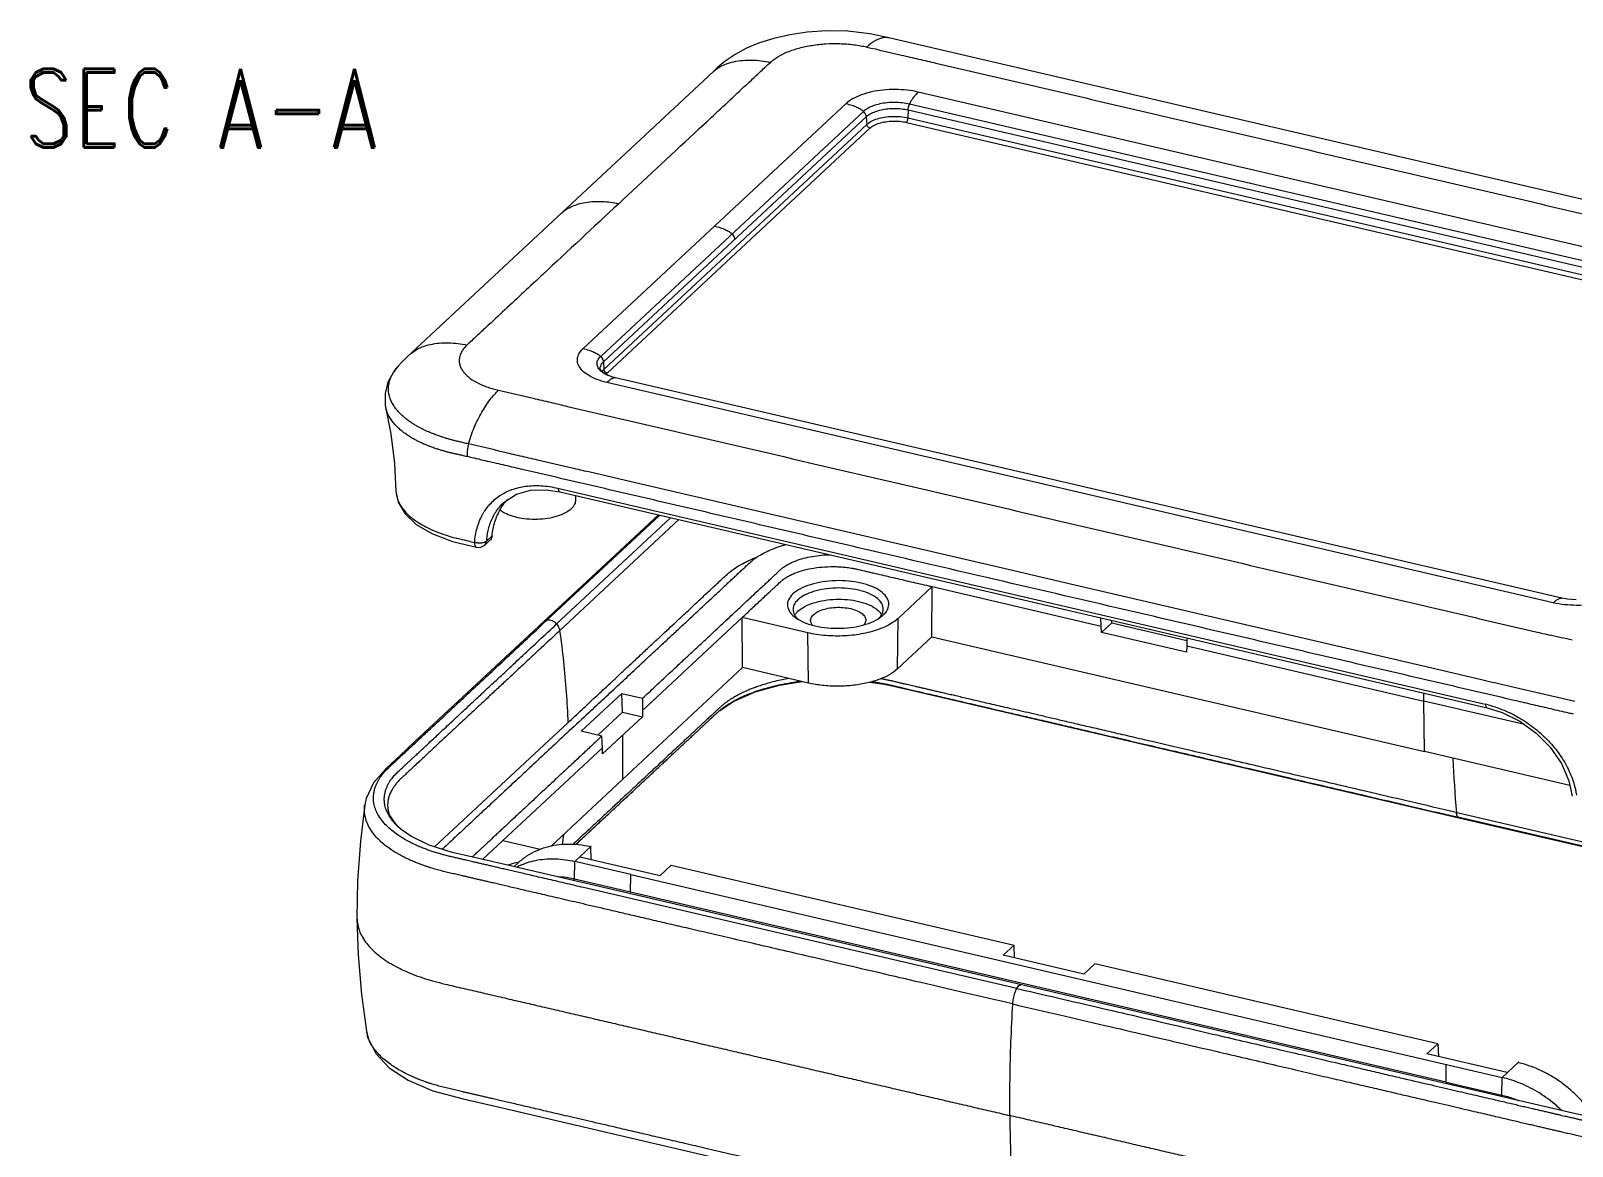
# Model space of a CAD drawing. Header units: millimetres. Extents: x 1204 to 1781, y 423 to 610.
# Drawn here: x 1300.96 to 1349.97, y 464.15 to 499.61 of the extents above; entities that cross this region are included whole.
import ezdxf
from ezdxf.enums import TextEntityAlignment as Align

# ---------------------------------------------------------------- set-up
doc = ezdxf.new("R2010")
doc.units = ezdxf.units.MM
doc.layers.add('from', color=7, linetype='Continuous', lineweight=13)
doc.layers.add('hatch', color=56, linetype='Continuous', lineweight=9)
doc.styles.add('ROMAND', font='romand.shx', dxfattribs={"width": 0.75, "bigfont": 'gbcbig.shx'})

# ---------------------------------------------------------------- blocks, each defined once
blk = doc.blocks.new('*u6')
at = {"color": 7, "linetype": 'Continuous'}
for p, q in [((-49.492, 122.119), (-50.211, 121.819)), ((-48.693, 122.374), (-49.492, 122.119)), ((-47.808, 122.577), (-48.693, 122.374)), ((-46.825, 122.722), (-47.808, 122.577)), ((-45.74, 122.793), (-46.825, 122.722)), ((-44.574, 122.769), (-45.74, 122.793)), ((-43.342, 122.625), (-44.574, 122.769)), ((-42.273, 122.401), (-43.342, 122.625)), ((-42.27, 122.4), (-42.273, 122.401)), ((19.443, 108.029), (-42.27, 122.4)), ((-50.85, 121.478), (-51.411, 121.092)), ((-50.211, 121.819), (-50.85, 121.478)), ((-66.463, 107.1), (-52.063, 120.521)), ((-51.845, 120.722), (-52.063, 120.521)), ((-51.411, 121.092), (-51.845, 120.722)), ((-59.326, 105.07), (-44.666, 118.734)), ((11.665, 106.413), (-41.127, 118.707)), ((12.159, 107.083), (-40.633, 119.376)), ((-58.349, 104.635), (-43.689, 118.299)), ((-58.194, 104.328), (-43.534, 117.991)), ((-43.534, 117.991), (-43.509, 117.574)), ((-41.202, 118.362), (-41.21, 117.94)), ((-41.21, 117.94), (11.582, 105.647)), ((11.59, 106.069), (-41.202, 118.362)), ((-58.169, 103.91), (-43.509, 117.574)), ((-43.33, 117.365), (-57.99, 103.702)), ((-41.299, 117.688), (11.492, 105.395)), ((-66.463, 107.1), (-69.153, 104.592)), ((-69.652, 104.085), (-69.856, 103.838)), ((-69.482, 104.27), (-69.654, 104.086)), ((-69.153, 104.592), (-69.482, 104.27)), ((-58.194, 104.328), (-58.169, 103.91)), ((-70.214, 103.197), (-70.378, 102.556)), ((-69.856, 103.838), (-70.214, 103.197)), ((-58.378, 103.918), (-58.381, 103.937)), ((-58.381, 103.932), (-58.381, 103.936)), ((-58.331, 103.834), (-58.378, 103.918)), ((-58.19, 103.709), (-58.331, 103.834)), ((-57.953, 103.579), (-58.19, 103.709)), ((-5.216, 90.889), (-58.008, 103.182)), ((-57.869, 103.544), (-57.953, 103.579)), ((-57.865, 103.543), (-57.869, 103.544)), ((-57.723, 103.493), (-57.865, 103.543)), ((-57.533, 103.442), (-57.723, 103.493)), ((-4.741, 91.149), (-57.532, 103.442)), ((-70.378, 102.556), (-70.364, 101.914)), ((-70.364, 101.914), (-70.059, 100.317)), ((-70.336, 101.765), (-70.336, 101.767)), ((-70.059, 100.317), (-69.855, 98.662)), ((-69.855, 98.662), (-69.768, 97.121)), ((-56.339, 97.562), (-59.014, 98.185)), ((-63.041, 96.946), (-62.266, 97.164)), ((-62.266, 97.164), (-61.397, 97.192)), ((-61.397, 97.192), (-60.625, 97.073)), ((-60.734, 97.279), (-60.585, 97.244)), ((-60.585, 97.244), (-9.012, 85.235)), ((-35.383, 92.682), (-56.339, 97.562)), ((-69.768, 97.121), (-69.768, 97.119)), ((-69.768, 97.119), (-69.643, 96.495)), ((-69.643, 96.495), (-69.259, 95.843)), ((-63.769, 96.472), (-63.684, 96.547)), ((-63.769, 96.472), (-63.765, 96.475)), ((-63.684, 96.547), (-63.041, 96.946)), ((-60.625, 97.073), (-8.903, 85.029)), ((-59.753, 96.87), (-59.754, 96.607)), ((-69.259, 95.843), (-68.636, 95.26)), ((-55.133, 95.794), (-68.707, 83.143)), ((-55.059, 95.777), (-61.349, 89.914)), ((-54.447, 95.634), (-60.808, 89.706)), ((-53.99, 95.528), (-60.641, 89.329)), ((-68.636, 95.26), (-67.773, 94.751)), ((-67.773, 94.751), (-66.614, 94.316)), ((-64.404, 94.621), (-64.714, 94.332)), ((-66.614, 94.316), (-65.272, 93.988)), ((-65.272, 93.989), (-65.272, 93.988)), ((-64.509, 94.398), (-64.818, 94.11)), ((-32.708, 92.059), (-35.383, 92.682)), ((-11.751, 87.179), (-32.708, 92.059)), ((-39.863, 91.788), (-41.763, 90.016)), ((-39.879, 88.987), (-39.863, 91.788)), ((-39.863, 91.788), (-30.431, 89.591)), ((-4.423, 91.091), (-4.74, 91.149)), ((-3.934, 91.056), (-4.423, 91.091)), ((-61.55, 89.727), (-61.349, 89.914)), ((-56.016, 84.888), (-50.461, 90.065)), ((-46.804, 89.213), (-50.461, 90.065)), ((-50.44, 87.27), (-50.461, 90.065)), ((-41.793, 87.203), (-41.763, 90.016)), ((-30.431, 89.591), (-30.448, 90.046)), ((-30.415, 89.237), (-30.431, 89.591)), ((-30.415, 89.237), (-29.847, 89.766)), ((-29.847, 89.766), (-29.85, 89.907)), ((-29.847, 89.766), (-25.652, 88.79)), ((-46.758, 86.413), (-46.804, 89.213)), ((-39.879, 88.987), (-41.793, 87.203)), ((-39.879, 88.987), (-12.408, 82.59)), ((-25.671, 88.132), (-30.415, 89.237)), ((-25.648, 88.928), (-25.662, 88.481)), ((-25.662, 88.481), (-25.671, 88.132)), ((-25.662, 88.481), (-12.441, 85.402)), ((-57.14, 81.026), (-50.44, 87.27)), ((-46.758, 86.413), (-50.44, 87.27)), ((-9.156, 86.575), (-11.751, 87.179)), ((-49.731, 85.923), (-48.381, 86.295)), ((-48.381, 86.295), (-47.115, 86.496)), ((-43.337, 86.462), (-42.517, 86.349)), ((-42.517, 86.349), (-41.031, 86.012)), ((-41.031, 86.012), (-10.488, 78.9)), ((-9.076, 86.556), (-9.156, 86.575)), ((-59.43, 83.722), (-57.167, 85.831)), ((-57.167, 85.831), (-56.015, 85.562)), ((-57.142, 84.79), (-57.167, 85.831)), ((-56.015, 85.562), (-56.016, 84.888)), ((-51.711, 84.88), (-50.948, 85.39)), ((-50.948, 85.39), (-49.731, 85.923)), ((-12.441, 85.402), (-12.442, 85.853)), ((-6.832, 84.096), (-12.441, 85.402)), ((-12.408, 82.59), (-12.441, 85.402)), ((-59.736, 77.41), (-52.298, 84.341)), ((-58.517, 83.51), (-57.142, 84.79)), ((-56.023, 84.53), (-58.249, 82.455)), ((-57.142, 84.79), (-56.023, 84.53)), ((-56.016, 84.888), (-56.023, 84.53)), ((-52.298, 84.341), (-51.815, 84.79)), ((-8.903, 85.029), (-8.064, 84.765)), ((-8.064, 84.765), (-7.088, 84.28)), ((-7.088, 84.28), (-6.176, 83.624)), ((-60.181, 84.201), (-67.611, 77.277)), ((-58.277, 83.454), (-59.43, 83.722)), ((-58.254, 82.801), (-58.277, 83.454)), ((-57.136, 83.492), (-57.14, 81.026)), ((-6.176, 83.624), (-5.385, 82.827)), ((-68.707, 83.143), (-69.532, 82.374)), ((-58.254, 82.801), (-63.809, 77.624)), ((-58.249, 82.455), (-58.254, 82.801)), ((-4.289, 80.699), (-12.408, 82.59)), ((-5.385, 82.827), (-4.761, 81.923)), ((-69.532, 82.374), (-70.306, 81.653)), ((-4.761, 81.923), (-4.343, 80.954)), ((-71.025, 80.843), (-71.434, 79.967)), ((-70.306, 81.653), (-71.025, 80.843)), ((-61.117, 77.319), (-57.14, 81.026)), ((-4.343, 80.954), (-4.165, 80.104)), ((-71.434, 79.967), (-71.509, 79.615)), ((-4.165, 80.104), (-4.165, 80.104)), ((-71.508, 79.622), (-71.753, 77.588)), ((-71.509, 79.615), (-71.508, 79.622)), ((-70.212, 79.339), (-70.211, 79.332)), ((-70.126, 79.052), (-70.212, 79.339)), ((-10.622, 79.191), (-10.43, 79.147)), ((-10.43, 79.147), (12.746, 73.75)), ((-69.766, 78.523), (-70.126, 79.052)), ((-69.42, 78.205), (-69.766, 78.523)), ((-10.676, 78.963), (-10.536, 78.931)), ((12.73, 73.513), (-10.536, 78.931)), ((-10.488, 78.9), (-10.536, 78.931)), ((-10.488, 78.9), (12.726, 73.494)), ((-71.753, 77.588), (-71.906, 75.378)), ((-69.42, 78.205), (-69.424, 78.208)), ((-68.944, 77.875), (-69.423, 78.208)), ((-67.925, 77.376), (-68.944, 77.875)), ((-66.636, 76.968), (-67.925, 77.376)), ((-63.809, 77.624), (-64.939, 76.572)), ((-63.809, 77.624), (-61.723, 77.139)), ((-65.151, 76.621), (-66.636, 76.968)), ((-63.617, 76.264), (-65.151, 76.621)), ((-59.795, 76.457), (-58.881, 77.309)), ((-59.509, 76.724), (-55.028, 75.68)), ((-58.903, 77.314), (-58.926, 77.293)), ((-58.926, 77.293), (-58.925, 77.268)), ((-58.925, 77.268), (-58.892, 76.58)), ((-58.903, 77.314), (-58.881, 77.309)), ((-4.372, 62.468), (-63.617, 76.264)), ((-62.948, 76.389), (-63.189, 76.164)), ((-59.801, 75.474), (-59.795, 76.457)), ((-56.674, 75.73), (-59.795, 76.457)), ((-56.68, 74.747), (-56.674, 75.73)), ((-56.674, 75.73), (-8.073, 64.413)), ((-54.423, 76.244), (-55.028, 75.68)), ((-54.423, 76.244), (-35.294, 71.79)), ((-71.906, 75.378), (-71.942, 73.304)), ((-59.886, 75.395), (-59.801, 75.474)), ((-56.68, 74.747), (-59.801, 75.474)), ((-35.14, 69.377), (-59.311, 75.006)), ((-11.2, 64.157), (-56.68, 74.747)), ((-71.942, 73.304), (-71.876, 71.244)), ((-35.294, 71.79), (-35.899, 71.226)), ((-35.261, 71.077), (-35.294, 71.79)), ((-71.876, 71.244), (-71.693, 69.036)), ((-31.397, 70.178), (-35.899, 71.226)), ((-30.792, 70.741), (-31.397, 70.178)), ((-11.663, 66.287), (-30.792, 70.741)), ((-71.693, 69.036), (-71.416, 66.992)), ((-35.14, 69.377), (-34.971, 69.338)), ((-71.416, 66.992), (-71.417, 67)), ((-71.417, 67), (-71.323, 66.599)), ((-71.323, 66.599), (-70.892, 65.744)), ((-11.663, 66.287), (-12.268, 65.723)), ((-11.663, 66.287), (-11.629, 65.574)), ((-70.892, 65.744), (-70.152, 64.955)), ((-7.787, 64.68), (-12.268, 65.723)), ((-70.152, 64.955), (-69.095, 64.253)), ((-11.2, 64.157), (-11.194, 65.14)), ((-8.073, 64.413), (-7.16, 65.265)), ((-7.138, 65.26), (-7.16, 65.265)), ((-7.138, 65.26), (-7.16, 65.239)), ((-69.095, 64.253), (-67.703, 63.663)), ((-67.703, 63.663), (-66.021, 63.219)), ((-11.2, 64.157), (-8.079, 63.43)), ((-8.079, 63.43), (-8.073, 64.413)), ((-66.021, 63.219), (-64.237, 62.803)), ((-64.237, 62.803), (-5.198, 49.055)), ((-8.164, 63.351), (-8.079, 63.43)), ((-2.885, 62.131), (-4.372, 62.468))]:
    blk.add_line(p, q, dxfattribs=at)
for centre, radius, start, end in [((-68.034, 102.593), 2.201, 144.10898, 147.65084), ((-67.977, 102.552), 2.271, 143.76192, 144.12819), ((-61.206, 94.562), 3.145, 139.0214, 143.29131), ((-65.158, 94.475), 0.5, 256.85026, 313.15373), ((-60.389, 93.991), 4.339, 174.18639, 175.49873), ((-43.458, 89.783), 0.892, 34.66682, 39.14555), ((-43.4, 89.823), 0.821, 29.6986, 34.67258), ((-46.752, 90.666), 0.909, 214.69351, 220.31824), ((-113.81, -378.171), 479.67, 76.78613, 76.93627), ((-10.413, 79.225), 6.171, 75.34015, 76.88183), ((-107.377, 143.813), 80.949, 313.12459, 313.25289), ((63.469, 85.436), 74.354, 182.48057, 184.81789), ((-101.216, 82.443), 41.055, 352.95638, 353.73465), ((-61.265, 72.823), 3.759, 113.64749, 117.88668), ((-61.955, 71.538), 4.971, 101.35862, 101.5593), ((-69.49, 67.303), 1.951, 189.14978, 196.24912), ((-8.523, 59.486), 5.911, 76.52308, 76.67422)]:
    blk.add_arc(centre, radius, start, end, dxfattribs=at)
for points, start_tangent, end_tangent in [([(-48.885, 121.034), (-48.69, 121.195), (-48.463, 121.347), (-47.921, 121.616), (-47.278, 121.831), (-46.561, 121.983), (-45.795, 122.067), (-45.011, 122.08), (-44.239, 122.02), (-43.867, 121.963), (-43.508, 121.89)], (0.740312, 0.672264), (0.975247, -0.221117)), ([(-42.273, 122.401), (-42.347, 122.413), (-42.568, 122.408), (-42.801, 122.348), (-43.04, 122.237), (-43.508, 121.89)], (-0.975284, 0.220956), (-0.731534, -0.681805)), ([(-43.508, 121.89), (-41.58, 121.441), (-40.616, 121.217), (-39.651, 120.992), (-37.723, 120.543), (-35.794, 120.094), (-31.938, 119.196), (-28.081, 118.298), (-20.367, 116.501), (-12.653, 114.705), (-8.797, 113.807), (-4.94, 112.909), (2.774, 111.113), (6.631, 110.215), (10.488, 109.316), (14.344, 108.418), (16.273, 107.969), (18.201, 107.52)], (0.975247, -0.221117), (0.972594, -0.232511)), ([(-57.346, 113.148), (-53.116, 117.091), (-51, 119.062), (-49.943, 120.048), (-49.414, 120.541), (-48.885, 121.034)], (0.731534, 0.681805), (0.740312, 0.672264)), ([(-52.063, 120.521), (-52.012, 120.565), (-51.8, 120.723), (-51.39, 120.93), (-50.928, 121.07), (-50.429, 121.147), (-49.912, 121.163), (-49.391, 121.124), (-48.885, 121.034)], (0.733257, 0.679952), (0.973942, -0.226795)), ([(-40.633, 119.376), (-41.258, 119.482), (-41.926, 119.521), (-42.596, 119.488), (-43.237, 119.386), (-43.814, 119.22), (-44.3, 118.998), (-44.666, 118.734)], (-0.973942, 0.226795), (-0.731534, -0.681805)), ([(-44.666, 118.734), (-44.338, 118.643), (-44.068, 118.538), (-43.852, 118.423), (-43.689, 118.299)], (0.973942, -0.226795), (0.737916, -0.674893)), ([(-41.127, 118.707), (-41.526, 118.774), (-41.949, 118.799), (-42.374, 118.778), (-42.78, 118.713), (-43.146, 118.608), (-43.454, 118.468), (-43.689, 118.299)], (-0.97402, 0.22646), (-0.732127, -0.681168)), ([(-41.202, 118.363), (-41.192, 118.478), (-41.166, 118.596), (-41.127, 118.707)], (0.019153, 0.999817), (0.397734, 0.917501)), ([(-40.633, 119.376), (-40.799, 119.206), (-41.127, 118.707)], (-0.731534, -0.681805), (-0.39769, -0.91752)), ([(-43.534, 117.991), (-43.556, 118.101), (-43.61, 118.207), (-43.689, 118.299)], (-0.059345, 0.998238), (-0.737916, 0.674893)), ([(-41.202, 118.362), (-41.566, 118.424), (-41.951, 118.446), (-42.338, 118.428), (-42.707, 118.369), (-43.04, 118.273), (-43.32, 118.145), (-43.534, 117.991)], (-0.973949, 0.226767), (-0.731593, -0.681742)), ([(-43.509, 117.574), (-43.257, 117.748), (-42.918, 117.887), (-42.515, 117.98), (-42.076, 118.021), (-41.631, 118.007), (-41.21, 117.94)], (0.731534, 0.681805), (0.973942, -0.226795)), ([(-41.299, 117.688), (-41.266, 117.732), (-41.238, 117.795), (-41.218, 117.868), (-41.21, 117.94)], (0.731534, 0.681805), (0.01915, 0.999817)), ([(-43.33, 117.365), (-43.396, 117.393), (-43.453, 117.442), (-43.492, 117.505), (-43.509, 117.574)], (-0.973942, 0.226795), (-0.059345, 0.998238)), ([(-43.33, 117.365), (-43.108, 117.518), (-42.808, 117.641), (-42.452, 117.724), (-42.063, 117.76), (-41.669, 117.748), (-41.299, 117.688)], (0.731534, 0.681805), (0.973942, -0.226795)), ([(-57.346, 113.148), (-61.577, 109.205), (-63.692, 107.233), (-64.75, 106.248), (-65.279, 105.755), (-65.808, 105.262)], (-0.731534, -0.681805), (-0.722475, -0.691397)), ([(-60.528, 112.631), (-60.369, 112.763), (-60.02, 112.971), (-59.624, 113.123), (-59.191, 113.223), (-58.267, 113.274), (-57.346, 113.148)], (0.73163, 0.681702), (0.973942, -0.226795)), ([(-51.996, 111.902), (-51.668, 111.811), (-51.398, 111.706), (-51.182, 111.591), (-51.019, 111.467)], (0.973942, -0.226795), (0.737916, -0.674893)), ([(-50.864, 111.159), (-50.886, 111.269), (-50.94, 111.375), (-51.019, 111.467)], (-0.059345, 0.998238), (-0.737916, 0.674893)), ([(-68.991, 104.743), (-68.935, 104.793), (-68.723, 104.951), (-68.313, 105.158), (-67.85, 105.298), (-67.352, 105.375), (-66.834, 105.391), (-66.314, 105.352), (-65.808, 105.262)], (0.729952, 0.683498), (0.973942, -0.226795)), ([(-65.808, 105.262), (-65.968, 105.092), (-66.092, 104.917), (-66.179, 104.736), (-66.229, 104.553), (-66.24, 104.369), (-66.212, 104.185), (-66.146, 104.003), (-66.043, 103.826), (-65.902, 103.654), (-65.727, 103.49), (-65.278, 103.191), (-64.712, 102.939), (-64.391, 102.834), (-64.352, 102.822)], (-0.722475, -0.691397), (0.961874, -0.273494)), ([(-58.008, 103.182), (-58.566, 103.351), (-59.033, 103.577), (-59.379, 103.846), (-59.589, 104.146), (-59.65, 104.461), (-59.56, 104.775), (-59.326, 105.07)], (-0.973942, 0.226795), (0.731534, 0.681805)), ([(-59.326, 105.07), (-58.998, 104.979), (-58.728, 104.875), (-58.513, 104.759), (-58.349, 104.635)], (0.973942, -0.226795), (0.737916, -0.674893)), ([(-69.809, 103.895), (-69.769, 103.948), (-69.718, 104.011), (-69.664, 104.074), (-69.653, 104.086)], (0.591141, 0.806568), (0.66682, 0.745219)), ([(-57.869, 103.544), (-58.163, 103.687), (-58.383, 103.858), (-58.516, 104.047), (-58.555, 104.247), (-58.498, 104.446), (-58.349, 104.635)], (-0.933005, 0.359865), (0.730941, 0.682441)), ([(-58.381, 103.936), (-58.381, 103.975), (-58.33, 104.156), (-58.194, 104.328)], (-0.060319, 0.998179), (0.731476, 0.681867)), ([(-58.194, 104.328), (-58.216, 104.438), (-58.27, 104.543), (-58.349, 104.635)], (-0.059345, 0.998238), (-0.737916, 0.674893)), ([(-65.725, 99.748), (-65.866, 99.781), (-65.996, 99.813), (-66.115, 99.841), (-66.221, 99.866), (-66.319, 99.89), (-66.414, 99.912), (-66.508, 99.934), (-66.602, 99.957), (-66.694, 99.981), (-66.785, 100.006), (-66.875, 100.032), (-66.966, 100.061), (-67.056, 100.09), (-67.145, 100.119), (-67.234, 100.149), (-67.327, 100.181), (-67.428, 100.217), (-67.539, 100.258), (-67.662, 100.304), (-67.795, 100.357), (-67.94, 100.417), (-68.094, 100.485), (-68.257, 100.562), (-68.427, 100.648), (-68.603, 100.745), (-68.784, 100.853), (-68.97, 100.975), (-69.161, 101.114), (-69.356, 101.275), (-69.55, 101.458), (-69.731, 101.662), (-69.892, 101.885), (-70.021, 102.12), (-70.111, 102.351), (-70.162, 102.561), (-70.183, 102.745), (-70.183, 102.91), (-70.168, 103.058), (-70.142, 103.192), (-70.109, 103.313), (-70.071, 103.421), (-70.03, 103.518), (-69.989, 103.604), (-69.948, 103.681), (-69.906, 103.751), (-69.894, 103.77)], (-0.973557, 0.228444), (0.534884, 0.844925)), ([(-58.169, 103.91), (-58.278, 103.784)], (-0.731534, -0.681805), (-0.548519, -0.836138)), ([(-57.99, 103.702), (-58.056, 103.73), (-58.113, 103.779), (-58.152, 103.842), (-58.169, 103.91)], (-0.973942, 0.226795), (-0.059345, 0.998238)), ([(-57.99, 103.702), (-58.052, 103.635)], (-0.731534, -0.681805), (-0.634117, -0.773237)), ([(-58.008, 103.182), (-57.841, 103.322), (-57.769, 103.372), (-57.704, 103.408), (-57.533, 103.442)], (0.731534, 0.681805), (0.974028, -0.226429)), ([(-65.725, 99.748), (-65.404, 100.676), (-64.985, 101.515), (-64.517, 102.22), (-64.281, 102.507), (-64.05, 102.744)], (0.257905, 0.96617), (0.731534, 0.681805)), ([(-64.352, 102.822), (-64.05, 102.744)], (0.961874, -0.273494), (0.972594, -0.232511)), ([(-64.05, 102.744), (-62.122, 102.295), (-61.158, 102.071), (-60.194, 101.846), (-58.265, 101.397), (-56.337, 100.948), (-52.48, 100.05), (-48.623, 99.152), (-40.909, 97.356), (-33.196, 95.559), (-29.339, 94.661), (-25.482, 93.763), (-17.768, 91.967), (-13.912, 91.069), (-10.055, 90.171), (-6.198, 89.273), (-5.388, 89.085)], (0.972594, -0.232511), (0.974036, -0.226394)), ([(-65.792, 99.041), (-65.933, 99.074), (-66.061, 99.104), (-66.178, 99.13), (-66.283, 99.154), (-66.379, 99.175), (-66.473, 99.196), (-66.567, 99.217), (-66.662, 99.239), (-66.759, 99.262), (-66.857, 99.286), (-66.953, 99.312), (-67.047, 99.338), (-67.14, 99.364), (-67.231, 99.391), (-67.322, 99.419), (-67.418, 99.449), (-67.522, 99.483), (-67.637, 99.522), (-67.763, 99.567), (-67.901, 99.619), (-68.051, 99.678), (-68.211, 99.745), (-68.38, 99.821), (-68.558, 99.907), (-68.742, 100.004), (-68.931, 100.113), (-69.125, 100.236), (-69.324, 100.377), (-69.527, 100.54), (-69.728, 100.727), (-69.916, 100.937), (-70.082, 101.167), (-70.215, 101.41), (-70.306, 101.651), (-70.336, 101.765)], (-0.974187, 0.225743), (-0.219399, 0.975635)), ([(-65.726, 99.748), (-65.777, 99.5), (-65.8, 99.259), (-65.792, 99.041)], (-0.257165, -0.966368), (0.116549, -0.993185)), ([(-59.014, 98.185), (-59.941, 98.401), (-61.869, 98.85), (-62.833, 99.074), (-63.797, 99.299), (-65.726, 99.748)], (-0.973943, 0.226794), (-0.973782, 0.227482)), ([(-4.084, 84.672), (-4.356, 84.735), (-5.343, 84.965), (-6.329, 85.195), (-7.316, 85.424), (-9.289, 85.884), (-11.262, 86.343), (-13.235, 86.803), (-15.208, 87.262), (-19.154, 88.181), (-23.1, 89.1), (-27.046, 90.019), (-34.938, 91.857), (-42.83, 93.694), (-46.776, 94.613), (-50.722, 95.532), (-54.668, 96.451), (-56.641, 96.91), (-58.614, 97.37), (-60.587, 97.829), (-62.56, 98.289), (-63.546, 98.519), (-64.533, 98.748), (-65.52, 98.978), (-65.792, 99.041)], (-0.973971, 0.226672), (-0.973914, 0.226919)), ([(-63.488, 97.126), (-63.301, 97.201), (-62.535, 97.386), (-61.671, 97.417), (-60.734, 97.279)], (0.917352, 0.398078), (0.973973, -0.226664)), ([(-60.734, 97.279), (-60.692, 97.129), (-60.624, 97.074)], (0.100551, -0.994932), (0.957195, -0.289442)), ([(-69.768, 97.119), (-69.767, 97.09), (-69.722, 96.791), (-69.615, 96.496), (-69.447, 96.208), (-69.219, 95.929), (-68.934, 95.662), (-68.594, 95.41), (-68.203, 95.175), (-67.764, 94.96), (-67.282, 94.766), (-66.762, 94.595), (-66.489, 94.519), (-66.208, 94.45), (-65.714, 94.335), (-65.385, 94.258)], (0.025082, -0.999685), (0.973837, -0.227246)), ([(-64.881, 95.909), (-64.529, 96.384), (-63.971, 96.864), (-63.488, 97.126)], (0.515968, 0.856608), (0.917352, 0.398078)), ([(-64.705, 94.431), (-64.587, 95.07), (-64.33, 95.731), (-63.944, 96.291), (-63.769, 96.472)], (0.101341, 0.994852), (0.730531, 0.68288)), ([(-64.404, 94.621), (-64.249, 95.402), (-63.944, 96.11), (-63.727, 96.441)], (0.097459, 0.99524), (0.59788, 0.801586)), ([(-59.754, 96.607), (-59.802, 96.39), (-59.997, 96.128), (-60.33, 95.898), (-60.774, 95.717), (-61.307, 95.594), (-61.88, 95.54), (-62.469, 95.558), (-63.022, 95.646)], (-0.010811, -0.999942), (-0.973942, 0.226795)), ([(-65.385, 94.258), (-65.244, 95.059), (-64.957, 95.776), (-64.881, 95.909)], (0.080527, 0.996752), (0.515968, 0.856608)), ([(-63.022, 95.646), (-63.506, 95.799), (-63.89, 96.008), (-63.966, 96.067)], (-0.973942, 0.226795), (-0.770564, 0.637362)), ([(-64.404, 94.621), (-64.435, 94.501), (-64.502, 94.404), (-64.509, 94.398)], (-0.097459, -0.99524), (-0.732302, -0.68098)), ([(-64.714, 94.332), (-64.835, 94.26), (-65.004, 94.22), (-65.198, 94.22), (-65.385, 94.258)], (-0.722052, -0.691839), (-0.951706, 0.307012)), ([(-65.385, 94.258), (-65.366, 94.108), (-65.315, 94.013), (-65.272, 93.99)], (0.057474, -0.998347), (0.965787, -0.259335)), ([(-64.817, 94.111), (-64.757, 94.188), (-64.714, 94.332)], (0.727079, 0.686553), (0.086537, 0.996249)), ([(-58.854, 84.906), (-58.041, 85.663), (-57.202, 86.445), (-56.386, 87.205), (-55.639, 87.902), (-54.988, 88.508), (-54.418, 89.039), (-53.91, 89.513), (-53.453, 89.939), (-53.041, 90.323), (-52.671, 90.667), (-52.339, 90.977), (-52.044, 91.252), (-51.787, 91.492), (-51.56, 91.704), (-51.351, 91.898), (-51.148, 92.088), (-50.945, 92.277), (-50.742, 92.466), (-50.539, 92.655), (-50.333, 92.847), (-50.125, 93.041), (-49.909, 93.236), (-49.662, 93.42), (-49.387, 93.591), (-49.067, 93.756), (-48.68, 93.921), (-48.2, 94.085), (-48.01, 94.14)], (0.731534, 0.681805), (0.964115, 0.265485)), ([(-60.181, 84.201), (-59.388, 84.94), (-58.651, 85.627), (-57.966, 86.265), (-57.33, 86.858), (-56.74, 87.409), (-56.191, 87.92), (-55.681, 88.395), (-55.206, 88.838), (-54.764, 89.25), (-54.352, 89.634), (-53.97, 89.99), (-53.619, 90.317), (-53.299, 90.616), (-52.999, 90.895), (-52.712, 91.162), (-52.428, 91.428), (-52.142, 91.694), (-51.858, 91.959), (-51.573, 92.225), (-51.281, 92.494), (-50.946, 92.757), (-50.557, 93.004), (-50.119, 93.232), (-49.635, 93.439), (-49.627, 93.442)], (0.731534, 0.681805), (0.932549, 0.361043)), ([(-56.015, 85.562), (-55.319, 86.211), (-54.672, 86.814), (-54.071, 87.374), (-53.512, 87.894), (-52.994, 88.378), (-52.512, 88.827), (-52.065, 89.244), (-51.649, 89.631), (-51.264, 89.99), (-50.905, 90.324), (-50.573, 90.634), (-50.264, 90.922), (-49.978, 91.189), (-49.712, 91.436), (-49.466, 91.666), (-49.237, 91.879), (-49.026, 92.076), (-48.83, 92.258), (-48.65, 92.426), (-48.486, 92.58), (-48.335, 92.72), (-48.184, 92.848), (-47.989, 92.98), (-47.74, 93.114), (-47.425, 93.247), (-47.032, 93.371), (-46.557, 93.476), (-46.037, 93.545), (-45.581, 93.571)], (0.731534, 0.681804), (0.999734, 0.023044)), ([(-50.461, 90.065), (-49.966, 90.526), (-49.414, 91.041), (-49.15, 91.287), (-48.865, 91.553), (-48.732, 91.677), (-48.584, 91.815), (-48.326, 92.055), (-48.274, 92.102), (-48.233, 92.137), (-48.2, 92.164), (-48.158, 92.196), (-48.072, 92.257), (-47.974, 92.319), (-47.769, 92.431), (-47.54, 92.534), (-47.026, 92.706), (-46.452, 92.828), (-45.839, 92.895), (-45.212, 92.905), (-44.9, 92.888), (-44.594, 92.857), (-44.45, 92.837), (-44.293, 92.811), (-44.224, 92.799), (-44.158, 92.786), (-44.088, 92.771), (-43.983, 92.747), (-43.523, 92.64), (-43.278, 92.583), (-43.02, 92.523), (-42.55, 92.413), (-42.037, 92.294), (-41.05, 92.064), (-40.063, 91.834), (-39.863, 91.788)], (0.731513, 0.681827), (0.973941, -0.226803)), ([(-43.829, 91.987), (-44.524, 92.098), (-45.26, 92.12), (-45.985, 92.053), (-46.651, 91.899), (-47.211, 91.67), (-47.628, 91.382), (-47.873, 91.053), (-47.929, 90.707), (-47.794, 90.367), (-47.775, 90.341)], (-0.973942, 0.226795), (0.595156, -0.80361)), ([(-43.966, 91.592), (-44.586, 91.691), (-45.241, 91.711), (-45.888, 91.651), (-46.481, 91.514), (-46.98, 91.31), (-47.351, 91.053), (-47.57, 90.76), (-47.623, 90.495)], (-0.973942, 0.226795), (0.028546, -0.999592)), ([(-42.588, 90.532), (-42.591, 90.608), (-42.712, 90.911), (-42.996, 91.188), (-43.424, 91.421), (-43.966, 91.592)], (0.030721, 0.999528), (-0.973942, 0.226795)), ([(-42.415, 90.405), (-42.342, 90.536), (-42.285, 90.883), (-42.421, 91.223), (-42.74, 91.534), (-43.22, 91.794), (-43.829, 91.987)], (0.561257, 0.827641), (-0.973942, 0.226795)), ([(-1.183, 91.531), (-1.55, 91.267), (-2.035, 91.044), (-2.612, 90.878), (-3.253, 90.776), (-3.923, 90.744), (-4.591, 90.782), (-5.216, 90.889)], (-0.731534, -0.681805), (-0.973942, 0.226795)), ([(-5.216, 90.889), (-5.05, 91.029), (-4.977, 91.079), (-4.912, 91.115), (-4.741, 91.149)], (0.731534, 0.681805), (0.973875, -0.227086)), ([(-47.775, 90.341), (-47.475, 90.056), (-47.469, 90.052)], (0.595156, -0.80361), (0.816535, -0.577296)), ([(-47.623, 90.495), (-47.62, 90.452), (-47.499, 90.149)], (0.028546, -0.999592), (0.568466, -0.822707)), ([(-47.523, 90.191), (-47.417, 90.343)], (0.47301, 0.881057), (0.655709, 0.755014)), ([(-47.417, 90.343), (-47.33, 90.431), (-46.962, 90.687), (-46.466, 90.889), (-45.878, 91.025), (-45.236, 91.085), (-44.585, 91.065), (-43.97, 90.966)], (0.655709, 0.755014), (0.973942, -0.226795)), ([(-46.639, 89.895), (-46.638, 89.934), (-46.558, 90.135), (-46.359, 90.321), (-46.061, 90.472), (-45.681, 90.579), (-45.258, 90.631), (-44.819, 90.625), (-44.405, 90.561)], (-0.036965, 0.999317), (0.973942, -0.226795)), ([(-44.405, 90.561), (-44.047, 90.445), (-43.773, 90.285), (-43.609, 90.096), (-43.563, 89.916)], (0.973942, -0.226795), (-0.003114, -0.999995)), ([(-43.97, 90.966), (-43.431, 90.796), (-43.007, 90.566), (-42.767, 90.346)], (0.973942, -0.226795), (0.630862, -0.775895)), ([(-42.765, 90.106), (-42.641, 90.3)], (0.64604, 0.763304), (0.400125, 0.916461)), ([(-42.735, 90.086), (-42.587, 90.208), (-42.415, 90.405)], (0.806721, 0.590932), (0.561257, 0.827641)), ([(-42.641, 90.3), (-42.588, 90.532)], (0.400125, 0.916461), (0.030721, 0.999528)), ([(-59.311, 75.006), (-59.795, 75.118), (-60.354, 75.249), (-60.875, 75.37), (-61.365, 75.484), (-61.822, 75.591), (-62.245, 75.689), (-62.633, 75.779), (-62.987, 75.862), (-63.313, 75.938), (-63.614, 76.008), (-63.895, 76.073), (-64.159, 76.135), (-64.411, 76.193), (-64.653, 76.25), (-64.884, 76.303), (-65.098, 76.353), (-65.291, 76.398), (-65.467, 76.439), (-65.627, 76.477), (-65.776, 76.511), (-65.913, 76.543), (-66.038, 76.572), (-66.153, 76.599), (-66.259, 76.623), (-66.359, 76.647), (-66.456, 76.669), (-66.555, 76.692), (-66.659, 76.716), (-66.774, 76.744), (-66.903, 76.776), (-67.05, 76.813), (-67.213, 76.857), (-67.392, 76.908), (-67.588, 76.968), (-67.8, 77.037), (-68.026, 77.117), (-68.263, 77.207), (-68.513, 77.31), (-68.775, 77.429), (-69.05, 77.566), (-69.336, 77.726), (-69.632, 77.913), (-69.932, 78.132), (-70.225, 78.387), (-70.5, 78.681), (-70.729, 79.004), (-70.89, 79.325), (-70.983, 79.622), (-71.021, 79.889), (-71.021, 80.129), (-70.993, 80.346), (-70.943, 80.543), (-70.879, 80.722), (-70.804, 80.882), (-70.724, 81.026), (-70.641, 81.155), (-70.556, 81.272), (-70.468, 81.381), (-70.374, 81.488), (-70.273, 81.593), (-70.166, 81.697), (-70.059, 81.798), (-69.951, 81.897), (-69.843, 81.998), (-69.731, 82.102), (-69.609, 82.216), (-69.473, 82.343), (-69.321, 82.484), (-69.153, 82.641), (-68.967, 82.814), (-68.763, 83.004), (-68.536, 83.216), (-68.285, 83.45), (-68.004, 83.712), (-67.691, 84.003), (-67.341, 84.33), (-66.948, 84.696), (-66.505, 85.109), (-66.006, 85.574), (-65.44, 86.102), (-64.795, 86.703), (-64.06, 87.388), (-63.232, 88.159), (-62.323, 89.006), (-61.55, 89.727)], (-0.973943, 0.226794), (0.731534, 0.681805)), ([(-70.294, 79.298), (-70.38, 79.572), (-70.415, 79.819), (-70.416, 80.04), (-70.389, 80.241), (-70.343, 80.423), (-70.284, 80.587), (-70.215, 80.736), (-70.141, 80.869), (-70.064, 80.988), (-69.985, 81.095), (-69.904, 81.197), (-69.818, 81.295), (-69.725, 81.392), (-69.623, 81.49), (-69.518, 81.589), (-69.411, 81.688), (-69.303, 81.789), (-69.19, 81.894), (-69.068, 82.008), (-68.932, 82.134), (-68.781, 82.275), (-68.612, 82.432), (-68.427, 82.605), (-68.222, 82.796), (-67.996, 83.007), (-67.744, 83.242), (-67.463, 83.503), (-67.15, 83.795), (-66.8, 84.121), (-66.407, 84.487), (-65.965, 84.9), (-65.465, 85.366), (-64.899, 85.893), (-64.254, 86.494), (-63.519, 87.179), (-62.692, 87.95), (-61.783, 88.797), (-60.808, 89.706)], (-0.372213, 0.928147), (0.731534, 0.681805)), ([(-61.593, 89.773), (-61.565, 89.797), (-61.464, 89.866), (-61.349, 89.914)], (0.731446, 0.6819), (0.953326, 0.301944)), ([(-61.349, 89.914), (-61.211, 89.931), (-61.065, 89.898), (-60.925, 89.82), (-60.808, 89.706)], (0.953326, 0.301944), (0.618454, -0.785821)), ([(-60.808, 89.706), (-60.729, 89.586), (-60.673, 89.459), (-60.641, 89.329)], (0.618454, -0.785821), (0.142583, -0.989783)), ([(-47.469, 90.052), (-46.995, 89.795), (-46.386, 89.603)], (0.816535, -0.577296), (0.973942, -0.226795)), ([(-47.445, 90.078), (-47.321, 89.955)], (0.646333, -0.763056), (0.75842, -0.651767)), ([(-41.763, 90.016), (-42.039, 89.799), (-42.377, 89.602), (-42.771, 89.429), (-43.211, 89.285), (-43.692, 89.171), (-44.2, 89.09), (-44.727, 89.043), (-45.261, 89.033), (-45.793, 89.058), (-46.311, 89.119), (-46.804, 89.213)], (-0.731534, -0.681805), (-0.973942, 0.226795)), ([(-46.593, 89.728), (-46.639, 89.895)], (-0.460289, 0.887769), (-0.036965, 0.999317)), ([(-46.532, 89.637), (-46.593, 89.728)], (-0.647502, 0.762064), (-0.460289, 0.887769)), ([(-46.386, 89.603), (-45.691, 89.492), (-44.955, 89.469), (-44.23, 89.537), (-43.564, 89.691), (-43.004, 89.919), (-42.735, 90.086)], (0.973942, -0.226795), (0.806721, 0.590932)), ([(-43.563, 89.916), (-43.564, 89.89), (-43.644, 89.689), (-43.663, 89.663)], (-0.003114, -0.999995), (-0.622077, -0.782956)), ([(-42.857, 90.01), (-42.765, 90.106)], (0.730274, 0.683154), (0.64604, 0.763304)), ([(-60.641, 89.329), (-61.407, 88.615), (-62.118, 87.953), (-62.777, 87.338), (-63.389, 86.768), (-63.957, 86.239), (-64.484, 85.747), (-64.973, 85.292), (-65.427, 84.869), (-65.848, 84.477), (-66.238, 84.113), (-66.6, 83.775), (-66.936, 83.462), (-67.247, 83.173), (-67.535, 82.904), (-67.803, 82.654), (-68.051, 82.423), (-68.28, 82.209), (-68.49, 82.014), (-68.68, 81.836), (-68.858, 81.671), (-69.026, 81.513), (-69.193, 81.358), (-69.362, 81.202), (-69.527, 81.045), (-69.68, 80.886), (-69.813, 80.723), (-69.931, 80.555), (-70.035, 80.374), (-70.124, 80.175), (-70.191, 79.951), (-70.229, 79.697), (-70.222, 79.412), (-70.212, 79.339)], (-0.731534, -0.681805), (0.160215, -0.987082)), ([(-60.641, 89.329), (-60.425, 87.608), (-60.271, 85.899), (-60.181, 84.201)], (0.142583, -0.989783), (0.034656, -0.999399)), ([(-41.793, 87.203), (-42.247, 86.876), (-42.846, 86.603), (-43.552, 86.4), (-44.342, 86.274), (-45.162, 86.234), (-45.984, 86.281), (-46.758, 86.413)], (-0.731534, -0.681805), (-0.973942, 0.226795)), ([(-51.71, 84.881), (-51.592, 84.974), (-51.435, 85.089), (-51.254, 85.211), (-51.038, 85.343), (-50.781, 85.485), (-50.479, 85.634), (-50.121, 85.789), (-49.694, 85.95), (-49.194, 86.11), (-48.634, 86.258), (-48.042, 86.385), (-47.451, 86.483), (-47.197, 86.517)], (0.770656, 0.637252), (0.992218, 0.12451)), ([(-47.847, 86.667), (-48.218, 86.595), (-48.633, 86.501), (-49, 86.404), (-49.319, 86.308), (-49.599, 86.215), (-49.844, 86.125), (-50.059, 86.04), (-50.25, 85.958), (-50.419, 85.879), (-50.571, 85.805), (-50.706, 85.735), (-50.828, 85.668), (-50.937, 85.605), (-51.037, 85.544), (-51.128, 85.486), (-51.212, 85.431), (-51.288, 85.378), (-51.356, 85.329), (-51.417, 85.284), (-51.472, 85.242), (-51.524, 85.201), (-51.573, 85.16), (-51.624, 85.117)], (-0.984476, -0.175522), (-0.754462, -0.656344)), ([(-43.235, 86.491), (-43.221, 86.489), (-43.006, 86.457), (-42.792, 86.421), (-42.581, 86.383), (-42.376, 86.342), (-42.17, 86.297), (-41.949, 86.246), (-41.705, 86.189), (-41.431, 86.125), (-41.13, 86.055), (-40.804, 85.979), (-40.449, 85.896), (-40.065, 85.807), (-39.647, 85.709), (-39.193, 85.604), (-38.699, 85.489), (-38.162, 85.364), (-37.58, 85.228), (-36.949, 85.081), (-36.265, 84.922), (-35.525, 84.749), (-34.722, 84.563), (-33.852, 84.36), (-32.91, 84.141), (-31.89, 83.903), (-30.785, 83.646), (-29.588, 83.367), (-28.291, 83.065), (-26.887, 82.738), (-25.366, 82.384), (-23.718, 82), (-21.934, 81.585), (-20.002, 81.135), (-17.909, 80.648), (-15.643, 80.12), (-13.185, 79.547), (-10.676, 78.963)], (0.990231, -0.139433), (0.973942, -0.226795)), ([(-10.622, 79.191), (-13.239, 79.801), (-15.702, 80.374), (-17.926, 80.892), (-19.922, 81.357), (-21.724, 81.777), (-23.359, 82.157), (-24.846, 82.504), (-26.203, 82.82), (-27.444, 83.109), (-28.582, 83.374), (-29.627, 83.617), (-30.588, 83.841), (-31.474, 84.047), (-32.291, 84.237), (-33.045, 84.413), (-33.742, 84.575), (-34.385, 84.725), (-34.979, 84.863), (-35.529, 84.991), (-36.039, 85.11), (-36.512, 85.22), (-36.954, 85.323), (-37.368, 85.42), (-37.756, 85.51), (-38.118, 85.594), (-38.456, 85.673), (-38.769, 85.746), (-39.059, 85.813), (-39.329, 85.876), (-39.58, 85.935), (-39.814, 85.989), (-40.032, 86.04), (-40.238, 86.088), (-40.434, 86.134), (-40.622, 86.177), (-40.8, 86.219), (-40.964, 86.257), (-41.112, 86.291), (-41.245, 86.322), (-41.364, 86.35), (-41.474, 86.376), (-41.579, 86.4), (-41.683, 86.424), (-41.786, 86.449), (-41.889, 86.473), (-41.991, 86.496), (-42.09, 86.519), (-42.185, 86.541), (-42.275, 86.562), (-42.361, 86.581), (-42.445, 86.599), (-42.53, 86.616), (-42.619, 86.634), (-42.714, 86.652), (-42.731, 86.655)], (-0.973942, 0.226795), (-0.98334, 0.181778)), ([(-4.016, 85.378), (-5.944, 85.827), (-7.873, 86.276), (-9.076, 86.556)], (-0.974102, 0.226109), (-0.973944, 0.226787)), ([(-51.624, 85.117), (-51.676, 85.07), (-51.731, 85.021), (-51.788, 84.968), (-51.847, 84.913), (-51.909, 84.855)], (-0.754462, -0.656344), (-0.728942, -0.684575)), ([(-9.012, 85.235), (-8.97, 85.085), (-8.903, 85.03)], (0.100518, -0.994935), (0.957385, -0.288814)), ([(-8.851, 85.195), (-8.08, 84.941), (-7.187, 84.511), (-6.343, 83.951), (-5.581, 83.279), (-4.934, 82.516), (-4.426, 81.689), (-4.076, 80.824), (-3.922, 80.153)], (0.967459, -0.25303), (0.153112, -0.988209)), ([(-58.854, 84.906), (-59.975, 83.86), (-61.017, 82.889), (-61.984, 81.988), (-62.882, 81.151), (-63.715, 80.375), (-64.488, 79.654), (-65.204, 78.987), (-65.867, 78.369), (-66.48, 77.797), (-67.044, 77.272), (-67.184, 77.142)], (-0.731534, -0.681805), (-0.733724, -0.679448)), ([(-52.041, 84.731), (-52.113, 84.664), (-52.192, 84.591), (-52.279, 84.509), (-52.376, 84.419), (-52.482, 84.321), (-52.597, 84.214), (-52.72, 84.099), (-52.854, 83.974), (-52.998, 83.84), (-53.155, 83.693), (-53.327, 83.533), (-53.515, 83.358), (-53.718, 83.169), (-53.936, 82.965), (-54.172, 82.746), (-54.426, 82.509), (-54.702, 82.252), (-55.001, 81.972), (-55.327, 81.669), (-55.681, 81.339), (-56.065, 80.981), (-56.481, 80.593), (-56.933, 80.173), (-57.422, 79.717), (-57.952, 79.222), (-58.527, 78.686), (-59.15, 78.106), (-59.825, 77.477), (-59.889, 77.417)], (-0.730214, -0.683219), (-0.731534, -0.681804)), ([(-59.737, 77.41), (-59.451, 77.677), (-58.882, 78.206), (-58.352, 78.701), (-57.857, 79.162), (-57.395, 79.592), (-56.964, 79.994), (-56.56, 80.37), (-56.184, 80.721), (-55.835, 81.047), (-55.508, 81.351), (-55.201, 81.637), (-54.915, 81.904), (-54.649, 82.152), (-54.402, 82.382), (-54.173, 82.596), (-53.958, 82.796), (-53.756, 82.984), (-53.566, 83.161), (-53.39, 83.325), (-53.227, 83.477), (-53.076, 83.617), (-52.935, 83.75), (-52.797, 83.878), (-52.66, 84.006), (-52.524, 84.132), (-52.391, 84.256), (-52.259, 84.379), (-52.127, 84.502), (-51.996, 84.625), (-51.865, 84.746), (-51.816, 84.79)], (0.731534, 0.681804), (0.748571, 0.663054)), ([(-51.816, 84.79), (-51.733, 84.862), (-51.71, 84.881)], (0.748571, 0.663054), (0.770656, 0.637252)), ([(-58.277, 83.454), (-58.878, 82.894), (-59.437, 82.373), (-59.955, 81.889), (-60.437, 81.44), (-60.884, 81.024), (-61.298, 80.638), (-61.683, 80.279), (-62.04, 79.946), (-62.372, 79.637), (-62.679, 79.351), (-62.964, 79.085), (-63.229, 78.838), (-63.475, 78.609), (-63.703, 78.397), (-63.914, 78.2), (-64.11, 78.017), (-64.292, 77.848), (-64.461, 77.69), (-64.618, 77.544), (-64.763, 77.408), (-64.899, 77.282), (-65.023, 77.166), (-65.138, 77.059), (-65.244, 76.961), (-65.34, 76.871), (-65.425, 76.792), (-65.5, 76.722), (-65.516, 76.707)], (-0.731534, -0.681805), (-0.73089, -0.682495)), ([(-66.119, 75.671), (-66.275, 75.708), (-66.426, 75.743), (-66.578, 75.778), (-66.733, 75.814), (-66.889, 75.85), (-67.049, 75.888), (-67.211, 75.929), (-67.374, 75.971), (-67.532, 76.015), (-67.685, 76.059), (-67.838, 76.106), (-67.996, 76.157), (-68.166, 76.214), (-68.356, 76.282), (-68.567, 76.362), (-68.801, 76.458), (-69.052, 76.569), (-69.315, 76.696), (-69.585, 76.839), (-69.863, 77.004), (-70.149, 77.194), (-70.44, 77.416), (-70.727, 77.676), (-70.997, 77.975), (-71.227, 78.308), (-71.396, 78.658), (-71.495, 79.006), (-71.527, 79.335), (-71.509, 79.615)], (-0.97384, 0.227235), (0.140438, 0.99009)), ([(-69.763, 78.513), (-69.934, 78.704), (-70.145, 79.001), (-70.294, 79.298)], (-0.69836, 0.715747), (-0.372213, 0.928147)), ([(-10.606, 79.083), (-10.622, 79.191)], (-0.224599, 0.974451), (-0.084436, 0.996429)), ([(-69.424, 78.208), (-69.681, 78.432), (-69.763, 78.513)], (-0.781637, 0.623734), (-0.69836, 0.715747)), ([(-10.577, 78.994), (-10.606, 79.083)], (-0.415661, 0.90952), (-0.224599, 0.974451)), ([(-10.536, 78.931), (-10.577, 78.994)], (-0.667488, 0.744621), (-0.415661, 0.90952)), ([(-62.947, 76.39), (-62.468, 76.767), (-61.942, 77.058), (-61.393, 77.26), (-60.812, 77.385), (-60.199, 77.432), (-59.566, 77.401), (-58.926, 77.293)], (0.731827, 0.68149), (0.974797, -0.223093)), ([(-62.772, 76.266), (-61.853, 76.541), (-60.848, 76.604), (-59.795, 76.457)], (0.916022, 0.401129), (0.973941, -0.2268)), ([(-35.365, 68.51), (-37.983, 69.119), (-40.497, 69.705), (-42.786, 70.238), (-44.841, 70.716), (-46.692, 71.147), (-48.369, 71.538), (-49.893, 71.893), (-51.283, 72.216), (-52.554, 72.512), (-53.718, 72.783), (-54.787, 73.032), (-55.77, 73.261), (-56.675, 73.472), (-57.509, 73.666), (-58.278, 73.845), (-58.988, 74.011), (-59.645, 74.163), (-60.254, 74.305), (-60.82, 74.437), (-61.348, 74.56), (-61.838, 74.674), (-62.293, 74.78), (-62.715, 74.878), (-63.107, 74.97), (-63.472, 75.055), (-63.812, 75.134), (-64.127, 75.207), (-64.417, 75.275), (-64.684, 75.337), (-64.93, 75.394), (-65.16, 75.448), (-65.375, 75.498), (-65.578, 75.545), (-65.77, 75.59), (-65.951, 75.632), (-66.119, 75.671)], (-0.973942, 0.226795), (-0.97384, 0.227235)), ([(-62.951, 76.408), (-63.392, 76.296), (-63.526, 76.251)], (-0.979717, -0.200384), (-0.943394, -0.331674)), ([(-59.801, 75.474), (-60.419, 75.576), (-60.693, 75.594)], (-0.973936, 0.226823), (-0.999474, 0.032442)), ([(-71.942, 73.304), (-71.902, 72.92), (-71.632, 72.228), (-71.117, 71.568), (-70.371, 70.96), (-69.415, 70.422), (-68.278, 69.968), (-67.03, 69.62), (-66.038, 69.389), (-65.052, 69.159), (-64.068, 68.93), (-63.084, 68.701), (-62.1, 68.472), (-61.116, 68.243), (-60.131, 68.014), (-59.147, 67.785), (-58.163, 67.555), (-57.179, 67.326), (-56.195, 67.097), (-55.211, 66.868), (-54.227, 66.639), (-53.243, 66.41), (-52.259, 66.18), (-51.274, 65.951), (-50.29, 65.722), (-49.306, 65.493), (-48.322, 65.264), (-47.338, 65.035), (-46.354, 64.805), (-45.37, 64.576), (-44.386, 64.347), (-43.402, 64.118), (-42.417, 63.889), (-41.433, 63.66), (-40.449, 63.43), (-39.465, 63.201), (-38.481, 62.972), (-37.497, 62.743), (-36.513, 62.514), (-35.529, 62.285)], (0.00764, -0.999971), (0.973942, -0.226795)), ([(-34.971, 69.338), (-32.574, 68.78), (-30.106, 68.205), (-27.848, 67.679), (-25.816, 67.206), (-23.984, 66.779), (-22.322, 66.392), (-20.81, 66.04), (-19.43, 65.719), (-18.168, 65.425), (-17.01, 65.155), (-15.946, 64.908), (-14.966, 64.679), (-14.064, 64.469), (-13.234, 64.276), (-12.465, 64.097), (-11.751, 63.931), (-11.092, 63.777), (-10.486, 63.636), (-9.926, 63.506), (-9.405, 63.385), (-8.916, 63.271), (-8.458, 63.164), (-8.035, 63.066), (-7.648, 62.975), (-7.294, 62.893), (-6.968, 62.817), (-6.667, 62.747), (-6.386, 62.682), (-6.122, 62.62), (-5.87, 62.561), (-5.628, 62.505), (-5.397, 62.451), (-5.183, 62.401), (-4.99, 62.356), (-4.814, 62.315), (-4.654, 62.278), (-4.505, 62.243), (-4.368, 62.212), (-4.242, 62.182), (-4.128, 62.156), (-4.022, 62.131), (-3.923, 62.108), (-3.826, 62.085), (-3.727, 62.062), (-3.623, 62.038), (-3.507, 62.011), (-3.374, 61.982), (-3.222, 61.95), (-3.048, 61.915), (-2.853, 61.879), (-2.633, 61.842), (-2.387, 61.805), (-2.115, 61.769), (-1.817, 61.734), (-1.491, 61.703), (-1.13, 61.677), (-0.729, 61.657), (-0.282, 61.646), (0.217, 61.648), (0.772, 61.668), (1.386, 61.711), (2.056, 61.786), (2.747, 61.894), (3.396, 62.027), (3.961, 62.171), (4.443, 62.316), (4.855, 62.46), (5.211, 62.601), (5.519, 62.738), (5.787, 62.869), (6.018, 62.993), (6.217, 63.11), (6.388, 63.218), (6.538, 63.32), (6.673, 63.418), (6.8, 63.517), (6.92, 63.618), (7.033, 63.72), (7.142, 63.821), (7.249, 63.92), (7.356, 64.021), (7.468, 64.126), (7.591, 64.239), (7.727, 64.366), (7.878, 64.507), (8.046, 64.664), (8.232, 64.837), (8.436, 65.028), (8.663, 65.239), (8.915, 65.474), (9.195, 65.735), (9.508, 66.027), (9.858, 66.353), (10.251, 66.719), (10.694, 67.132), (11.193, 67.597), (11.76, 68.125), (12.404, 68.726), (13.14, 69.411), (13.967, 70.182), (14.876, 71.029), (15.85, 71.937)], (0.973942, -0.226795), (0.731534, 0.681805)), ([(-35.365, 68.51), (-35.351, 68.657), (-35.327, 68.808), (-35.293, 68.959), (-35.25, 69.107), (-35.198, 69.247), (-35.14, 69.377)], (0.058039, 0.998314), (0.442155, 0.896939)), ([(-35.14, 69.377), (-35.07, 69.492), (-34.995, 69.563), (-34.925, 69.582), (-34.915, 69.58)], (0.442155, 0.896939), (0.968762, -0.247992)), ([(-35.529, 62.285), (-35.52, 64.322), (-35.466, 66.398), (-35.365, 68.51)], (-0.007233, 0.999974), (0.058039, 0.998314)), ([(-35.365, 68.51), (-32.746, 67.9), (-30.232, 67.314), (-27.943, 66.781), (-25.889, 66.303), (-24.038, 65.872), (-22.361, 65.481), (-20.837, 65.126), (-19.447, 64.803), (-18.176, 64.507), (-17.012, 64.236), (-15.943, 63.987), (-14.96, 63.758), (-14.055, 63.547), (-13.221, 63.353), (-12.452, 63.174), (-11.742, 63.009), (-11.085, 62.856), (-10.476, 62.714), (-9.909, 62.582), (-9.382, 62.459), (-8.891, 62.345), (-8.436, 62.239), (-8.015, 62.141), (-7.623, 62.05), (-7.258, 61.965), (-6.918, 61.885), (-6.603, 61.812), (-6.313, 61.745), (-6.046, 61.682), (-5.799, 61.625), (-5.57, 61.571), (-5.355, 61.521), (-5.152, 61.474), (-4.96, 61.429), (-4.778, 61.387), (-4.611, 61.348), (-4.454, 61.312), (-4.304, 61.277), (-4.152, 61.241), (-3.998, 61.205), (-3.841, 61.169), (-3.68, 61.132), (-3.513, 61.096), (-3.342, 61.061), (-3.172, 61.028), (-3.004, 60.998), (-2.832, 60.969), (-2.651, 60.94), (-2.45, 60.911), (-2.22, 60.881), (-1.955, 60.851), (-1.65, 60.821), (-1.309, 60.794), (-0.934, 60.772), (-0.525, 60.758), (-0.075, 60.753), (0.423, 60.76), (0.978, 60.785), (1.597, 60.834), (2.273, 60.913), (2.982, 61.027), (3.684, 61.174), (4.342, 61.346), (4.925, 61.532)], (0.973942, -0.226795), (0.944918, 0.327306)), ([(-35.278, 56.446), (-37.942, 57.067), (-40.464, 57.654), (-42.745, 58.185), (-44.791, 58.662), (-46.636, 59.091), (-48.309, 59.481), (-49.83, 59.835), (-51.218, 60.158), (-52.487, 60.454), (-53.65, 60.725), (-54.717, 60.973), (-55.699, 61.202), (-56.603, 61.412), (-57.437, 61.607), (-58.205, 61.785), (-58.915, 61.951), (-59.571, 62.104), (-60.18, 62.245), (-60.746, 62.377), (-61.273, 62.5), (-61.763, 62.614), (-62.218, 62.72), (-62.639, 62.818), (-63.03, 62.909), (-63.395, 62.994), (-63.734, 63.073), (-64.048, 63.146), (-64.338, 63.213), (-64.604, 63.276), (-64.85, 63.333), (-65.08, 63.386), (-65.294, 63.436), (-65.497, 63.483), (-65.69, 63.528), (-65.87, 63.57), (-66.038, 63.609), (-66.194, 63.646), (-66.345, 63.681), (-66.497, 63.716), (-66.652, 63.752), (-66.809, 63.789), (-66.968, 63.827), (-67.131, 63.867), (-67.294, 63.91), (-67.45, 63.953), (-67.601, 63.997), (-67.753, 64.044), (-67.91, 64.094), (-68.08, 64.151), (-68.27, 64.219), (-68.482, 64.3), (-68.715, 64.395), (-68.966, 64.506), (-69.228, 64.633), (-69.497, 64.776), (-69.774, 64.94), (-70.06, 65.13), (-70.351, 65.352), (-70.636, 65.608), (-70.89, 65.888), (-71.091, 66.165), (-71.235, 66.424), (-71.333, 66.662), (-71.363, 66.757)], (-0.973942, 0.226795), (-0.27907, 0.960271)), ([(16.759, 65.051), (16.26, 64.586), (15.76, 64.121), (15.261, 63.655), (14.762, 63.19), (14.262, 62.724), (13.763, 62.259), (13.264, 61.794), (12.764, 61.328), (12.265, 60.863), (11.766, 60.398), (11.266, 59.932), (10.767, 59.467), (10.268, 59.001), (9.768, 58.536), (9.269, 58.071), (8.77, 57.605), (8.271, 57.141), (7.701, 56.623), (6.839, 56.039), (5.783, 55.532), (4.563, 55.115), (3.212, 54.799), (1.77, 54.596), (0.279, 54.509), (-1.219, 54.541), (-2.681, 54.693), (-4.028, 54.949), (-5.02, 55.18), (-6.006, 55.41), (-6.989, 55.639), (-7.974, 55.868), (-8.958, 56.097), (-9.942, 56.326), (-10.926, 56.556), (-11.91, 56.785), (-12.894, 57.014), (-13.878, 57.243), (-14.862, 57.472), (-15.847, 57.701), (-16.831, 57.931), (-17.815, 58.16), (-18.799, 58.389), (-19.783, 58.618), (-20.767, 58.847), (-21.751, 59.076), (-22.735, 59.306), (-23.719, 59.535), (-24.704, 59.764), (-25.688, 59.993), (-26.672, 60.222), (-27.656, 60.451), (-28.64, 60.68), (-29.624, 60.91), (-30.608, 61.139), (-31.592, 61.368), (-32.576, 61.597), (-33.561, 61.826), (-34.545, 62.055), (-35.529, 62.285)], (-0.731534, -0.681805), (-0.973942, 0.226795)), ([(-2.878, 62.139), (-3.072, 62.42), (-3.587, 63.056), (-4.122, 63.594), (-4.679, 64.053), (-5.266, 64.45), (-5.884, 64.784), (-6.519, 65.049), (-7.145, 65.235)], (-0.548903, 0.835886), (-0.972464, 0.233053)), ([(-4.767, 62.578), (-5.027, 62.819), (-5.977, 63.529), (-7.009, 64.067), (-8.073, 64.413)], (-0.717024, 0.697049), (-0.973943, 0.226791)), ([(-8.079, 63.43), (-7.457, 63.244), (-7.174, 63.131)], (0.973949, -0.226767), (0.918358, -0.395751)), ([(-35.529, 62.285), (-35.491, 60.29), (-35.407, 58.343), (-35.278, 56.446)], (0.007233, -0.999974), (0.081336, -0.996687))]:
    blk.add_spline(points, degree=3, dxfattribs=dict(at, start_tangent=start_tangent, end_tangent=end_tangent))

msp = doc.modelspace()

# ---------------------------------------------------------------- block references
at = {"layer": 'from', "xscale": 0.57, "yscale": 0.57, "zscale": 0.57}
msp.add_blockref('*u6', (1352.339, 429.619), dxfattribs=at)

# ---------------------------------------------------------------- texts
at = {"layer": 'hatch', "color": 6, "style": 'ROMAND', "width": 0.75}
msp.add_text('SEC A-A', height=2.5, dxfattribs=at).set_placement((1306.387, 497.15), align=Align.MIDDLE)

doc.saveas('drawing.dxf')
